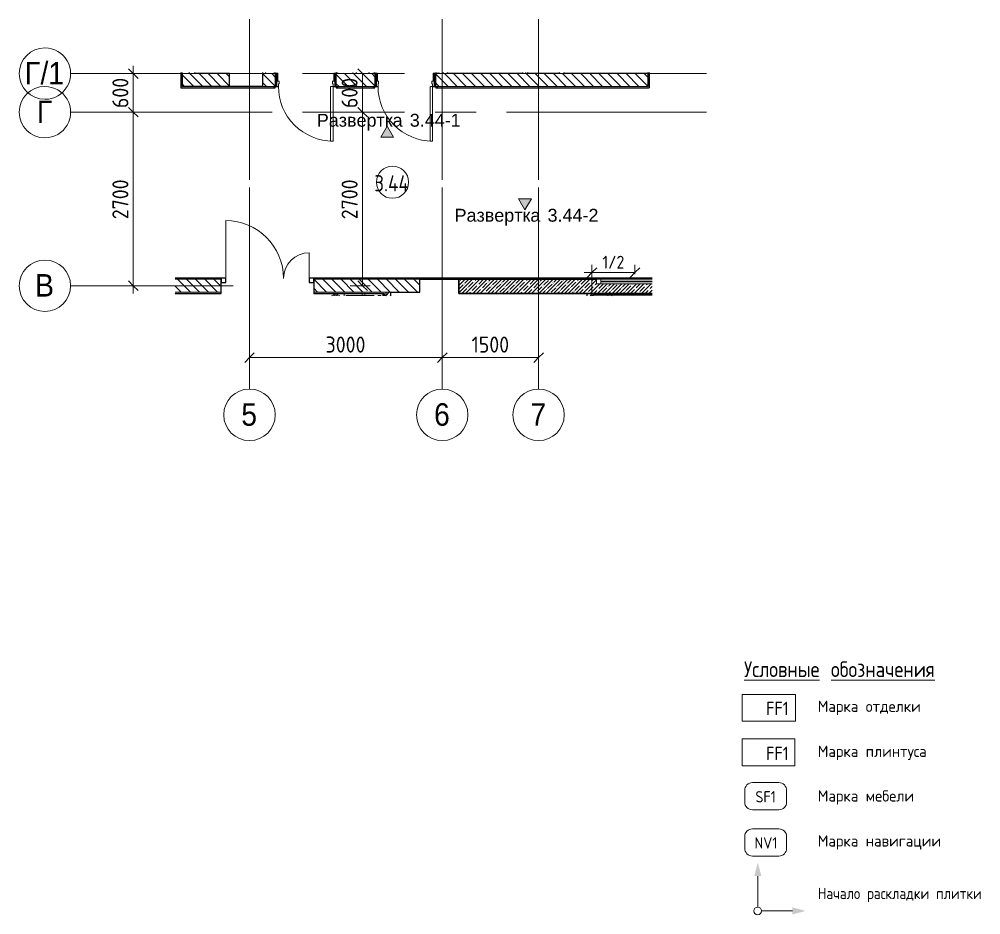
# Model space of a CAD drawing. Header units: millimetres. Extents: x 10426 to 43988, y -1987 to 12271.
# Drawn here: x 10426 to 25392, y -1987 to 11946 of the extents above; entities that cross this region are included whole.
import ezdxf

# ---------------------------------------------------------------- set-up
doc = ezdxf.new("R2010")
doc.units = ezdxf.units.MM
doc.linetypes.add('Осевая', pattern=[3175, 635, -476.25, 1587.5, -476.25])
for name, color, linetype, lineweight in [('A-ANNO-DIMS', 7, 'Continuous', 9), ('A-ANNO-DIMS-100', 7, 'Continuous', 9), ('A-AREA-IDEN', 7, 'Continuous', 9), ('A-DETL', 7, 'Continuous', 9), ('A-DOOR', 7, 'Continuous', 9), ('A-DOOR-1', 7, 'Continuous', 13), ('A-DOOR-FRAM', 7, 'Continuous', 13), ('A-DOOR-FRAM-1', 7, 'Continuous', 9), ('A-GLAZ', 7, 'Continuous', 9), ('A-GLAZ-1', 7, 'Continuous', 13), ('A-GLAZ-CWMG', 7, 'Continuous', 9), ('A-GLAZ-CWMG-1', 7, 'Continuous', 25), ('A-WALL-2', 7, 'Continuous', 9), ('G-ANNO-SYMB', 7, 'Continuous', 9), ('G-ANNO-TEXT', 7, 'Continuous', 9), ('I-WALL', 7, 'Continuous', 9), ('P-SANR-FIXT', 7, 'Continuous', 9), ('P-SANR-FIXT-1', 7, 'Continuous', 13), ('Оси', 7, 'Continuous', 9), ('Оси-1', 7, 'Continuous', 20), ('Оси-2', 7, 'Осевая', 9)]:
    doc.layers.add(name, color=color, linetype=linetype, lineweight=lineweight)
for name, color, linetype, lineweight, true_color in [('A-DETL-GENF-1', 1, 'Continuous', 9, 0xff0000), ('A-WALL-1', 7, 'Continuous', 25, 0x3c3c3c), ('A-WALL-3', 7, 'Continuous', 35, 0x3c3c3c), ('A-WALL-FNSH-1', 7, 'Continuous', 13, 0x3c3c3c), ('G-ANNO-TEXT-1', 7, 'Continuous', 9, 0x3c3c3c), ('G-ANNO-TEXT-2', 7, 'Continuous', 9, 0x008000), ('G-ANNO-TEXT-3', 1, 'Continuous', 9, 0xff0000), ('I-FURN-1', 7, 'Continuous', 9, 0xf0f0f0)]:
    doc.layers.add(name, color=color, linetype=linetype, lineweight=lineweight, true_color=true_color)
doc.styles.add('Arial', font='arial.ttf', dxfattribs={"width": 0.9, "height": 350})
doc.styles.add('Arial_1', font='arial.ttf', dxfattribs={"height": 200})
doc.styles.add('GOST Common', font='GOST_Common.ttf', dxfattribs={"width": 0.9, "height": 250})
doc.styles.add('GOST Common_1', font='GOST_Common.ttf', dxfattribs={"height": 175})
doc.styles.add('GOST Common_2', font='GOST_Common.ttf', dxfattribs={"width": 0.9, "height": 210})
doc.styles.add('GOST Common_3', font='GOST_Common.ttf', dxfattribs={"width": 0.9, "height": 245})
doc.styles.add('GOST Common_4', font='GOST_Common.ttf', dxfattribs={"width": 0.9, "height": 175})
doc.styles.add('ISOCPEUR', font='isocpeur.ttf', dxfattribs={"width": 0.9, "height": 250})
doc.styles.add('ISOCPEUR_1', font='isocpeur.ttf', dxfattribs={"width": 0.9, "height": 200})
doc.styles.add('ISOCPEUR_2', font='isocpeur.ttf', dxfattribs={"width": 0.9, "height": 175})
doc.dimstyles.new('ISO-2_0_0_9К_Средний_округл2', dxfattribs={"dimscale": 304.8, "dimtxt": 199.196235, "dimasz": 0.492126, "dimexe": 0.393701, "dimexo": 0, "dimgap": 0, "dimtad": 1, "dimdec": 0, "dimrnd": 10, "dimzin": 0, "dimdsep": 46, "dimtxsty": 'ISOCPEUR_1', "dimblk1": 'OBLIQUE', "dimblk2": 'OBLIQUE', "dimsah": 1, "dimcen": 0.09, "dimdle": 0.393701, "dimazin": 0, "dimtfac": 1, "dimtdec": 4, "dimtix": 1, "dimtmove": 0, "dimatfit": 3, "dimfxl": 1, "dimtvp": 1, "dimtolj": 1, "dimtzin": 0, "dimarcsym": 2})
doc.dimstyles.new('ISO-2_5_0_9К_БОЛЬШОЙ', dxfattribs={"dimscale": 304.8, "dimtxt": 248.995294, "dimasz": 0.492126, "dimexe": 0.393701, "dimexo": 0.984252, "dimgap": 0, "dimtad": 1, "dimdec": 0, "dimrnd": 10, "dimzin": 0, "dimdsep": 46, "dimtxsty": 'ISOCPEUR', "dimblk1": 'OBLIQUE', "dimblk2": 'OBLIQUE', "dimsah": 1, "dimcen": 0.09, "dimdle": 0.393701, "dimazin": 0, "dimtfac": 1, "dimtdec": 4, "dimtix": 1, "dimtmove": 0, "dimatfit": 3, "dimfxl": 1, "dimtvp": 1, "dimtolj": 1, "dimtzin": 0, "dimarcsym": 2})
pattern_1 = [(135, (0, 0), (-70.71068, -70.71068), [])]
pattern_2 = [(135, (1826.41, 164.685), (-14.14214, -14.14214), []), (225, (1826.41, 164.685), (14.14214, -14.14214), [])]
pattern_3 = [(45, (-296.384, 164.685), (-14.1421, 14.1421), []), (135, (-296.384, 164.685), (-14.1421, -14.1421), [])]
pattern_4 = [(45, (0, 0), (-35.35534, 35.35534), [])]
pattern_5 = [(135, (0, 0), (-75.43415, -75.43415), [106.68, -17.78, 3.556, -17.78]), (135, (0, 75.39), (-75.43415, -75.43415), []), (50, (0, 0), (127.5292, -11.1576), [13.335, -146.685]), (355, (0, 0), (-24.6697, 133.74), [10.668, -117.348]), (100.451, (10.63, -0.93), (102.8597, 122.5818), [11.333, -124.663]), (46.184, (0, 35.56), (189.7552, -29.4304), [20.002, -220.027]), (96.636, (15.81, 33.1), (166.1822, 173.1996), [17, -186.995]), (351.184, (0, 35.56), (166.184, 173.1976), [16.002, -176.022]), (21, (17.78, 26.67), (106.13027, -71.58603), [13.335, -146.685]), (326, (17.78, 26.67), (43.2619, 128.93175), [10.668, -117.348]), (71.451, (26.62, 20.7), (149.392, 57.34505), [11.333, -124.663]), (37.5, (0, 0), (2.16223, 59.18836), [3.353, -112.573, 3.353, -115.773, -117.792]), (37.5, (0, 0), (2.16223, 59.18836), [-235.052, 3.353, -114.44]), (7.5, (0, 0), (46.77386, 70.12615), [3.353, -64.567, 3.353, -109.906, -44.894]), (7.5, (0, 0), (46.77386, 70.12615), [-181.178, 3.353, -41.542]), (327.5, (-39.65, 0), (94.91367, -4.01009), [3.353, -41.097, 3.353, -135.331, -184.023]), (327.5, (-39.65, 0), (94.91367, -4.01009), [-183.134, 3.353, -180.67]), (317.5, (-57.43, 0), (103.69057, 17.79882), [3.353, -54.432, 3.353, -88.748, -130.683]), (317.5, (-57.43, 0), (103.69057, 17.79882), [-149.885, 3.353, -127.33])]
pattern_6 = [(0, (0, 0), (121.92, 30.48), [10.058, -81.382, 10.058, -81.382, -487.68]), (0, (0, 0), (121.92, 30.48), [-182.88, 10.058, -172.822, 10.058, -81.382, -213.36]), (0, (0, 0), (121.92, 30.48), [-457.2, 10.058, -50.902, 10.058, -142.342]), (120, (45.72, 15.24), (-87.356454, 90.345817), [10.058, -81.382, 10.058, -81.382, -487.68]), (120, (45.72, 15.24), (-87.356454, 90.345817), [-182.88, 10.058, -172.822, 10.058, -81.382, -213.36]), (120, (45.72, 15.24), (-87.356454, 90.345817), [-457.2, 10.058, -50.902, 10.058, -142.342]), (240, (60.96, 76.2), (-34.563546, -120.825817), [10.058, -81.382, 10.058, -81.382, -487.68]), (240, (60.96, 76.2), (-34.563546, -120.825817), [-182.88, 10.058, -172.822, 10.058, -81.382, -213.36]), (240, (60.96, 76.2), (-34.563546, -120.825817), [-457.2, 10.058, -50.902, 10.058, -142.342])]

# ---------------------------------------------------------------- blocks, each defined once
blk = doc.blocks.new('110_Дверь_СКБ_1Ст_Внутренняя1 - Д-7_п__950x2100h_Туалет EW30-32897972-План разверток пом_3_44_ Этаж 3')
at = {"layer": 'A-DOOR'}
h = blk.add_hatch(dxfattribs=at)
h.set_pattern_fill('FP_2', color=256, style=0, pattern_type=2)
h.set_pattern_definition(pattern_2)
h.paths.add_polyline_path([(487.5, 100), (462.5, 100), (462.5, -100), (487.5, -100)])
at = {"layer": 'A-DOOR-FRAM-1'}
h = blk.add_hatch(dxfattribs=at)
h.set_pattern_fill('FP_3', color=256, style=0, pattern_type=2)
h.set_pattern_definition(pattern_3)
h.paths.add_polyline_path([(-437.5, 100), (-462.5, 100), (-462.5, -100), (-437.5, -100)])
at = {"layer": 'A-DOOR'}
blk.add_arc((-412.5, 100), 850, 360, 90, dxfattribs=at)
at = {"layer": 'A-DOOR-1'}
for p, q in [((-412.5, 950), (-412.5, 100)), ((-372.5, 950), (-412.5, 950)), ((-372.5, 100), (-372.5, 950)), ((-412.5, 100), (-372.5, 100))]:
    blk.add_line(p, q, dxfattribs=at)
at = {"layer": 'A-DOOR-FRAM'}
for p, q in [((-422.5, 108), (-492.5, 108)), ((-492.5, 108), (-492.5, 100)), ((-492.5, 100), (-422.5, 100)), ((-437.5, 100), (-462.5, 100)), ((-462.5, 100), (-462.5, -100)), ((-412.5, 100), (-437.5, 100)), ((-437.5, 100), (-437.5, 20)), ((-437.5, -100), (-437.5, 100)), ((-422.5, 100), (-437.5, 100)), ((-437.5, 100), (-437.5, 99)), ((-437.5, 99), (-422.5, 99)), ((-437.5, 20), (-402.5, 20)), ((-422.5, 20), (-437.5, 20)), ((-437.5, 20), (-437.5, -100)), ((-422.5, 100), (-422.5, 108)), ((-422.5, 99), (-422.5, 100)), ((-422.5, -100), (-422.5, 20)), ((-412.5, 60), (-412.5, 100)), ((-402.5, 60), (-412.5, 60)), ((-402.5, 20), (-402.5, 60)), ((437.5, 60), (427.5, 60)), ((427.5, 60), (427.5, 20)), ((427.5, 20), (462.5, 20)), ((437.5, 100), (437.5, 60)), ((462.5, 100), (437.5, 100)), ((517.5, 108), (447.5, 108)), ((447.5, 108), (447.5, 100)), ((462.5, 100), (447.5, 100)), ((447.5, 100), (447.5, 99)), ((447.5, 100), (517.5, 100)), ((447.5, 99), (462.5, 99)), ((462.5, 20), (447.5, 20)), ((447.5, 20), (447.5, -100)), ((462.5, 20), (462.5, 100)), ((487.5, 100), (462.5, 100)), ((462.5, 100), (462.5, -100)), ((462.5, 99), (462.5, 100)), ((462.5, -100), (462.5, 20)), ((487.5, -100), (487.5, 100)), ((517.5, 100), (517.5, 108)), ((-422.5, -100), (-492.5, -100)), ((-492.5, -100), (-492.5, -108)), ((-492.5, -108), (-422.5, -108)), ((-462.5, -100), (-437.5, -100)), ((-437.5, -100), (-422.5, -100)), ((-422.5, -108), (-422.5, -100)), ((447.5, -100), (462.5, -100)), ((517.5, -100), (447.5, -100)), ((447.5, -100), (447.5, -108)), ((447.5, -108), (517.5, -108)), ((462.5, -100), (487.5, -100)), ((517.5, -108), (517.5, -100))]:
    blk.add_line(p, q, dxfattribs=at)
blk = doc.blocks.new('110_Дверь_СКБ_1Ст_Внутренняя1 - Д-7_п__950x2100h_Туалет-32491181-План разверток пом_3_44_ Этаж 3')
at = {"layer": 'A-DOOR'}
h = blk.add_hatch(dxfattribs=at)
h.set_pattern_fill('FP_2', color=256, style=0, pattern_type=2)
h.set_pattern_definition(pattern_2)
h.paths.add_polyline_path([(487.5, 100), (462.5, 100), (462.5, -100), (487.5, -100)])
at = {"layer": 'A-DOOR-FRAM-1'}
h = blk.add_hatch(dxfattribs=at)
h.set_pattern_fill('FP_3', color=256, style=0, pattern_type=2)
h.set_pattern_definition(pattern_3)
h.paths.add_polyline_path([(-437.5, 100), (-462.5, 100), (-462.5, -100), (-437.5, -100)])
at = {"layer": 'A-DOOR'}
blk.add_arc((-412.5, 100), 850, 360, 90, dxfattribs=at)
at = {"layer": 'A-DOOR-1'}
for p, q in [((-412.5, 950), (-412.5, 100)), ((-372.5, 950), (-412.5, 950)), ((-372.5, 100), (-372.5, 950)), ((-412.5, 100), (-372.5, 100))]:
    blk.add_line(p, q, dxfattribs=at)
at = {"layer": 'A-DOOR-FRAM'}
for p, q in [((-422.5, 108), (-492.5, 108)), ((-492.5, 108), (-492.5, 100)), ((-492.5, 100), (-422.5, 100)), ((-437.5, 100), (-462.5, 100)), ((-462.5, 100), (-462.5, -100)), ((-412.5, 100), (-437.5, 100)), ((-437.5, 100), (-437.5, 20)), ((-437.5, -100), (-437.5, 100)), ((-422.5, 100), (-437.5, 100)), ((-437.5, 100), (-437.5, 99)), ((-437.5, 99), (-422.5, 99)), ((-437.5, 20), (-402.5, 20)), ((-422.5, 20), (-437.5, 20)), ((-437.5, 20), (-437.5, -100)), ((-422.5, 100), (-422.5, 108)), ((-422.5, 99), (-422.5, 100)), ((-422.5, -100), (-422.5, 20)), ((-412.5, 60), (-412.5, 100)), ((-402.5, 60), (-412.5, 60)), ((-402.5, 20), (-402.5, 60)), ((437.5, 60), (427.5, 60)), ((427.5, 60), (427.5, 20)), ((427.5, 20), (462.5, 20)), ((437.5, 100), (437.5, 60)), ((462.5, 100), (437.5, 100)), ((517.5, 108), (447.5, 108)), ((447.5, 108), (447.5, 100)), ((462.5, 100), (447.5, 100)), ((447.5, 100), (447.5, 99)), ((447.5, 100), (517.5, 100)), ((447.5, 99), (462.5, 99)), ((462.5, 20), (447.5, 20)), ((447.5, 20), (447.5, -100)), ((462.5, 20), (462.5, 100)), ((487.5, 100), (462.5, 100)), ((462.5, 100), (462.5, -100)), ((462.5, 99), (462.5, 100)), ((462.5, -100), (462.5, 20)), ((487.5, -100), (487.5, 100)), ((517.5, 100), (517.5, 108)), ((-422.5, -100), (-492.5, -100)), ((-492.5, -100), (-492.5, -108)), ((-492.5, -108), (-422.5, -108)), ((-462.5, -100), (-437.5, -100)), ((-437.5, -100), (-422.5, -100)), ((-422.5, -108), (-422.5, -100)), ((447.5, -100), (462.5, -100)), ((517.5, -100), (447.5, -100)), ((447.5, -100), (447.5, -108)), ((447.5, -108), (517.5, -108)), ((462.5, -100), (487.5, -100)), ((517.5, -108), (517.5, -100))]:
    blk.add_line(p, q, dxfattribs=at)
blk = doc.blocks.new('120_Окно_СКБ_1Ст - 120_Окно_СКБ_1Ст 400х1200 EI30-24228621-План разверток пом_3_44_ Этаж 3')
at = {"layer": 'A-GLAZ'}
for p, q in [((267, 110), (-600, 110)), ((-600, 40), (267, 40)), ((267, 80), (-530, 80)), ((267, 70), (-530, 70))]:
    blk.add_line(p, q, dxfattribs=at)
at = {"layer": 'A-GLAZ-1'}
for p, q in [((-600, 40), (-600, 110)), ((-600, 110), (-530, 110)), ((-530, 40), (-600, 40)), ((-530, 110), (-530, 40))]:
    blk.add_line(p, q, dxfattribs=at)
blk = doc.blocks.new('Шкаф параметрический - 1_156-26173978-План разверток пом_3_44_ Этаж 3')
at = {"layer": 'I-FURN-1'}
for p, q in [((0, 691), (0, 0)), ((0, 0), (36, 72)), ((0, 0), (36, 0)), ((36, 0), (20, 0))]:
    blk.add_line(p, q, dxfattribs=at)
blk = doc.blocks.new('сифон - Для раковины-30615598-План разверток пом_3_44_ Этаж 3')
at = {"layer": 'P-SANR-FIXT'}
blk.add_line((191, -40), (191, 40), dxfattribs=at)
at = {"layer": 'P-SANR-FIXT-1'}
for p, q in [((191, 20), (168, 20)), ((168, -20), (191, -20))]:
    blk.add_line(p, q, dxfattribs=at)
blk = doc.blocks.new('мусорная корзина - Round_ Metal-30590745-План разверток пом_3_44_ Этаж 3')
at = {"layer": 'P-SANR-FIXT'}
for radius, start, end in [(105, 52.5531, 127.4469), (90, 69.6109, 110.3891)]:
    blk.add_arc((0, 0), radius, start, end, dxfattribs=at)
blk = doc.blocks.new('Мойка кухонная - Раковина Roca Victoria-N Unik 600х460 мм-30768662-План разверток пом_3_44_ Этаж 3')
at = {"layer": 'P-SANR-FIXT'}
for p, q in [((166, 0), (-270, 0)), ((-270, 0), (-270, -5)), ((270, 0), (221, 0)), ((270, -5), (270, 0))]:
    blk.add_line(p, q, dxfattribs=at)
blk = doc.blocks.new('Прямоугольный импост - 50 x 70 мм-31927764-План разверток пом_3_44_ Этаж 3')
at = {"layer": 'A-GLAZ-CWMG-1'}
for p, q in [((-70, 35), (0, 35)), ((-70, -35), (-70, 35)), ((0, 35), (0, -35)), ((0, -35), (-70, -35))]:
    blk.add_line(p, q, dxfattribs=at)
blk = doc.blocks.new('Дверь_Витражная_остекление_ - ДВН_ДАО_Главный вход_1200 в свету Д-22 _п_-31928779-План разверток пом_3_44_ Этаж 3')
at = {"layer": 'A-DOOR'}
for p, q in [((-650, 930), (-650, 35)), ((650, 430), (650, 35))]:
    blk.add_line(p, q, dxfattribs=at)
for centre, radius, start, end in [((-650, 30), 900, 360, 90), ((650, 30), 400, 90, 180)]:
    blk.add_arc(centre, radius, start, end, dxfattribs=at)
blk = doc.blocks.new('Прямоугольный импост - 50 x 70 мм-31701779-План разверток пом_3_44_ Этаж 3')
at = {"layer": 'A-GLAZ-CWMG-1'}
for p, q in [((0, 35), (-70, 35)), ((-70, 35), (-70, -35)), ((0, -35), (0, 35)), ((-70, -35), (0, -35))]:
    blk.add_line(p, q, dxfattribs=at)
blk = doc.blocks.new('Ось сетки - D8-29747960-План разверток пом_3_44_ Этаж 3')
at = {"layer": 'Оси-1'}
for start, end in [(360, 180), (180, 360)]:
    blk.add_arc((0, 0), 4, start, end, dxfattribs=at)
blk = doc.blocks.new('DIMBLOCK1-План разверток пом_3_44_ Этаж 3')
at = {"layer": 'A-ANNO-DIMS-100'}
for p, q in [((14010, 6488), (14010, 6802)), ((17010, 6488), (17010, 6802)), ((14010, 6682), (17010, 6682)), ((14010, 6682), (14010, 6488)), ((17010, 6682), (17010, 6488))]:
    blk.add_line(p, q, dxfattribs=at)
at = {"layer": 'A-ANNO-DIMS-100', "lineweight": 20}
for p, q in [((14010, 6682), (14085, 6757)), ((17010, 6682), (17085, 6757)), ((14010, 6682), (13935, 6607)), ((17010, 6682), (16935, 6607))]:
    blk.add_line(p, q, dxfattribs=at)
at = {"layer": 'A-ANNO-DIMS-100', "color": 0, "insert": (15194, 7009), "char_height": 250, "width": 758.48, "attachment_point": 1, "line_spacing_factor": 1.149209, "style": 'ISOCPEUR'}
blk.add_mtext('3000', dxfattribs=at)
blk = doc.blocks.new('_Oblique')
at = {"color": 0, "linetype": 'ByBlock', "lineweight": -2}
blk.add_line((-0.5, -0.5), (0.5, 0.5), dxfattribs=at)
blk = doc.blocks.new('DIMBLOCK2-План разверток пом_3_44_ Этаж 3')
at = {"layer": 'A-ANNO-DIMS-100'}
for p, q in [((17010, 6488), (17010, 6802)), ((18510, 6488), (18510, 6802)), ((17010, 6682), (18510, 6682)), ((17010, 6682), (17010, 6488)), ((18510, 6682), (18510, 6488))]:
    blk.add_line(p, q, dxfattribs=at)
at = {"layer": 'A-ANNO-DIMS-100', "lineweight": 20}
for p, q in [((17010, 6682), (17085, 6757)), ((18510, 6682), (18585, 6757)), ((17010, 6682), (16935, 6607)), ((18510, 6682), (18435, 6607))]:
    blk.add_line(p, q, dxfattribs=at)
at = {"layer": 'A-ANNO-DIMS-100', "color": 0, "insert": (17466, 7009), "char_height": 250, "width": 706.76, "attachment_point": 1, "line_spacing_factor": 1.149209, "style": 'ISOCPEUR'}
blk.add_mtext('1500', dxfattribs=at)
blk = doc.blocks.new('DIMBLOCK3-План разверток пом_3_44_ Этаж 3')
at = {"layer": 'A-ANNO-DIMS-100'}
for p, q in [((15576, 11100), (15890, 11100)), ((15770, 11100), (15576, 11100)), ((15770, 11100), (15770, 10500)), ((15576, 10500), (15890, 10500)), ((15770, 10500), (15576, 10500))]:
    blk.add_line(p, q, dxfattribs=at)
at = {"layer": 'A-ANNO-DIMS-100', "lineweight": 20}
for p, q in [((15770, 11100), (15695, 11175)), ((15770, 11100), (15845, 11025)), ((15770, 10500), (15695, 10575)), ((15770, 10500), (15845, 10425))]:
    blk.add_line(p, q, dxfattribs=at)
at = {"layer": 'A-ANNO-DIMS-100', "color": 0, "insert": (15443, 10563), "char_height": 250, "width": 568.86, "attachment_point": 1, "rotation": 90, "line_spacing_factor": 1.149209, "style": 'ISOCPEUR'}
blk.add_mtext('600', dxfattribs=at)
blk = doc.blocks.new('DIMBLOCK4-План разверток пом_3_44_ Этаж 3')
at = {"layer": 'A-ANNO-DIMS-100'}
for p, q in [((15576, 10500), (15890, 10500)), ((15770, 10500), (15576, 10500)), ((15770, 10500), (15770, 7800)), ((15576, 7800), (15890, 7800)), ((15770, 7800), (15576, 7800))]:
    blk.add_line(p, q, dxfattribs=at)
at = {"layer": 'A-ANNO-DIMS-100', "lineweight": 20}
for p, q in [((15770, 10500), (15695, 10575)), ((15770, 10500), (15845, 10425)), ((15770, 7800), (15695, 7875)), ((15770, 7800), (15845, 7725))]:
    blk.add_line(p, q, dxfattribs=at)
at = {"layer": 'A-ANNO-DIMS-100', "color": 0, "insert": (15443, 8834), "char_height": 250, "width": 758.48, "attachment_point": 1, "rotation": 90, "line_spacing_factor": 1.149209, "style": 'ISOCPEUR'}
blk.add_mtext('2700', dxfattribs=at)
blk = doc.blocks.new('DIMBLOCK5-План разверток пом_3_44_ Этаж 3')
at = {"layer": 'A-ANNO-DIMS-100'}
for p, q in [((19340, 7680), (19340, 8124)), ((20009, 7982), (20009, 8124)), ((19220, 8004), (20009, 8004)), ((19340, 8004), (19340, 7680)), ((20009, 8004), (20009, 7982))]:
    blk.add_line(p, q, dxfattribs=at)
at = {"layer": 'A-ANNO-DIMS-100', "lineweight": 20}
for p, q in [((19340, 8004), (19265, 7929)), ((19340, 8004), (19415, 8079)), ((20009, 8004), (19934, 7929)), ((20009, 8004), (20084, 8079))]:
    blk.add_line(p, q, dxfattribs=at)
at = {"layer": 'A-ANNO-DIMS-100', "color": 0, "insert": (19502, 8266), "char_height": 200, "width": 413.72, "attachment_point": 1, "line_spacing_factor": 1.149209, "style": 'ISOCPEUR_1'}
blk.add_mtext('1/2', dxfattribs=at)
blk = doc.blocks.new('Фасад - Марка фасада_Указатель-25386507-План разверток пом_3_44_ Этаж 3')
at = {"layer": 'G-ANNO-SYMB'}
blk.add_hatch(color=256, dxfattribs=at).paths.add_polyline_path([(-1, 0), (0, 1.73), (1, 0), (0, 0)])
for p, q in [((0, 1.73), (-1, 0)), ((1, 0), (0, 1.73)), ((-1, 0), (0, 0)), ((0, 0), (1, 0))]:
    blk.add_line(p, q, dxfattribs=at)
blk = doc.blocks.new('Марка_Помещения - Номер-25198446-План разверток пом_3_44_ Этаж 3')
at = {"layer": 'A-AREA-IDEN'}
for start, end in [(360, 180), (180, 360)]:
    blk.add_arc((0, 0), 2.5, start, end, dxfattribs=at)
blk = doc.blocks.new('DIMBLOCK6-План разверток пом_3_44_ Этаж 3')
at = {"layer": 'A-ANNO-DIMS-100'}
for p, q in [((12007, 11100), (12321, 11100)), ((12201, 11100), (12007, 11100)), ((12201, 11220), (12201, 10500)), ((12007, 10500), (12321, 10500)), ((12201, 10500), (12007, 10500))]:
    blk.add_line(p, q, dxfattribs=at)
at = {"layer": 'A-ANNO-DIMS-100', "lineweight": 20}
for p, q in [((12201, 11100), (12126, 11175)), ((12201, 11100), (12276, 11025)), ((12201, 10500), (12126, 10575)), ((12201, 10500), (12276, 10425))]:
    blk.add_line(p, q, dxfattribs=at)
at = {"layer": 'A-ANNO-DIMS-100', "color": 0, "insert": (11875, 10563), "char_height": 250, "width": 568.86, "attachment_point": 1, "rotation": 90, "line_spacing_factor": 1.149209, "style": 'ISOCPEUR'}
blk.add_mtext('600', dxfattribs=at)
blk = doc.blocks.new('DIMBLOCK7-План разверток пом_3_44_ Этаж 3')
at = {"layer": 'A-ANNO-DIMS-100'}
for p, q in [((12007, 10500), (12321, 10500)), ((12201, 10500), (12007, 10500)), ((12201, 10500), (12201, 7680)), ((12007, 7800), (12321, 7800)), ((12201, 7800), (12007, 7800))]:
    blk.add_line(p, q, dxfattribs=at)
at = {"layer": 'A-ANNO-DIMS-100', "lineweight": 20}
for p, q in [((12201, 10500), (12126, 10575)), ((12201, 10500), (12276, 10425)), ((12201, 7800), (12126, 7875)), ((12201, 7800), (12276, 7725))]:
    blk.add_line(p, q, dxfattribs=at)
at = {"layer": 'A-ANNO-DIMS-100', "color": 0, "insert": (11875, 8834), "char_height": 250, "width": 758.48, "attachment_point": 1, "rotation": 90, "line_spacing_factor": 1.149209, "style": 'ISOCPEUR'}
blk.add_mtext('2700', dxfattribs=at)

msp = doc.modelspace()

# ---------------------------------------------------------------- hatches: boundary and pattern name
at = {"layer": 'A-DETL-GENF-1'}
for points in [[(21866, -1383.9), (21976.6, -1383.9), (21921.3, -1177.4)], [(22459.6, -1982.5), (22666, -1927.2), (22459.6, -1871.9)]]:
    msp.add_hatch(color=256, dxfattribs=at).paths.add_polyline_path(points)
at = {"layer": 'I-WALL'}
h = msp.add_hatch(dxfattribs=at)
h.set_pattern_fill('FP_7', color=256, style=0, pattern_type=2)
h.set_pattern_definition(pattern_6)
h.paths.add_polyline_path([(12961.3, 10880), (12961.3, 11115.7), (12941.3, 11115.7), (12941.3, 10880)])
h = msp.add_hatch(dxfattribs=at)
h.set_pattern_fill('FP_1', color=256, style=0, pattern_type=2)
h.set_pattern_definition(pattern_1)
h.paths.add_polyline_path([(13161.3, 11100), (13161.3, 11115.7), (12961.3, 11115.7), (12961.3, 11100)])
h = msp.add_hatch(dxfattribs=at)
h.set_pattern_fill('FP_1', color=256, style=0, pattern_type=2)
h.set_pattern_definition(pattern_1)
h.paths.add_polyline_path([(13701, 10900), (13701, 11100), (12961.3, 11100), (12961.3, 10900)])
h = msp.add_hatch(dxfattribs=at)
h.set_pattern_fill('FP_7', color=256, style=0, pattern_type=2)
h.set_pattern_definition(pattern_6)
h.paths.add_polyline_path([(14230, 11100), (14230, 11115.7), (14210, 11115.7), (14210, 11100)])
h = msp.add_hatch(dxfattribs=at)
h.set_pattern_fill('FP_1', color=256, style=0, pattern_type=2)
h.set_pattern_definition(pattern_1)
h.paths.add_polyline_path([(20210, 10900), (20210, 11100), (16910, 11100), (16910, 10900), (18420.4, 10900)])
h.paths.add_polyline_path([(14411, 10900), (14411, 11100), (14210, 11100), (14210, 10900), (14381, 10900)])
h.paths.add_polyline_path([(15361, 10900), (15960, 10900), (15960, 11100), (15361, 11100)])
h = msp.add_hatch(dxfattribs=at)
h.set_pattern_fill('FP_7', color=256, style=0, pattern_type=2)
h.set_pattern_definition(pattern_6)
h.paths.add_polyline_path([(15391, 11100), (15650, 11100), (15650, 11115.7), (15361, 11115.7), (15361, 11108), (15391, 11108), (15391, 11102.1)])
h.paths.add_polyline_path([(14381, 11100), (14381, 11108), (14411, 11108), (14411, 11115.7), (14230, 11115.7), (14230, 11100)])
h = msp.add_hatch(dxfattribs=at)
h.set_pattern_fill('FP_7', color=256, style=0, pattern_type=2)
h.set_pattern_definition(pattern_6)
h.paths.add_polyline_path([(15670, 11100), (15670, 11115.7), (15650, 11115.7), (15650, 11100)])
h = msp.add_hatch(dxfattribs=at)
h.set_pattern_fill('FP_1', color=256, style=0, pattern_type=2)
h.set_pattern_definition(pattern_1)
h.paths.add_polyline_path([(15870, 11100), (15870, 11115.7), (15670, 11115.7), (15670, 11100)])
h = msp.add_hatch(dxfattribs=at)
h.set_pattern_fill('FP_7', color=256, style=0, pattern_type=2)
h.set_pattern_definition(pattern_6)
h.paths.add_polyline_path([(15870, 11100), (15890, 11100), (15890, 11115.7), (15870, 11115.7)])
h = msp.add_hatch(dxfattribs=at)
h.set_pattern_fill('FP_7', color=256, style=0, pattern_type=2)
h.set_pattern_definition(pattern_6)
h.paths.add_polyline_path([(16940, 11100), (17010, 11100), (17010, 11115.7), (16910, 11115.7), (16910, 11108), (16940, 11107.5)])
h.paths.add_polyline_path([(15890, 11100), (15930, 11100), (15930, 11108), (15960, 11108), (15960, 11115.7), (15890, 11115.7)])
h = msp.add_hatch(dxfattribs=at)
h.set_pattern_fill('FP_5', color=256, style=0, pattern_type=2)
h.set_pattern_definition(pattern_5)
h.paths.add_polyline_path([(17090, 11100), (17090, 11115.7), (17010, 11115.7), (17010, 11100)])
h = msp.add_hatch(dxfattribs=at)
h.set_pattern_fill('FP_5', color=256, style=0, pattern_type=2)
h.set_pattern_definition(pattern_5)
h.paths.add_polyline_path([(18340, 11100), (18340, 11115.7), (18260, 11115.7), (18260, 11100)])
h = msp.add_hatch(dxfattribs=at)
h.set_pattern_fill('FP_5', color=256, style=0, pattern_type=2)
h.set_pattern_definition(pattern_5)
h.paths.add_polyline_path([(18910, 11100), (18910, 11115.7), (18830, 11115.7), (18830, 11100)])
h = msp.add_hatch(dxfattribs=at)
h.set_pattern_fill('FP_7', color=256, style=0, pattern_type=2)
h.set_pattern_definition(pattern_6)
h.paths.add_polyline_path([(20230, 10900), (20230, 11115.7), (20210, 11115.7), (20210, 10900)])
h = msp.add_hatch(dxfattribs=at)
h.set_pattern_fill('FP_7', color=256, style=0, pattern_type=2)
h.set_pattern_definition(pattern_6)
h.paths.add_polyline_path([(20230, 10880), (20230, 10900), (16940, 10900), (16940, 10892), (16910, 10892), (16910, 10880), (18420.4, 10880)])
h.paths.add_polyline_path([(15960, 10880), (15960, 10892), (15930, 10892), (15930, 10900), (15391, 10900), (15391, 10892), (15361, 10892), (15361, 10880), (15930, 10880)])
h.paths.add_polyline_path([(14381, 10880), (14411, 10880), (14411, 10892), (14381, 10892), (14381, 10900), (12961.3, 10900), (12961.3, 10880)])
h = msp.add_hatch(dxfattribs=at)
h.set_pattern_fill('FP_7', color=256, style=0, pattern_type=2)
h.set_pattern_definition(pattern_6)
h.paths.add_polyline_path([(20276.2, 7900), (20276.2, 7920), (15009.3, 7920), (15009.3, 7900), (19409.5, 7900)])
h.paths.add_polyline_path([(13569.3, 7900), (13569.3, 7920), (12853.2, 7920), (12853.2, 7900)])
h = msp.add_hatch(dxfattribs=at)
h.set_pattern_fill('FP_1', color=256, style=0, pattern_type=2)
h.set_pattern_definition(pattern_1)
h.paths.add_polyline_path([(16660, 7700), (16660, 7900), (15009.3, 7900), (15009.3, 7700), (16564.7, 7700)])
h.paths.add_polyline_path([(13569.3, 7700), (13569.3, 7900), (12853.2, 7900), (12853.2, 7700)])
h = msp.add_hatch(dxfattribs=at)
h.set_pattern_fill('FP_6', color=256, style=0, pattern_type=2)
h.set_pattern_definition([(45, (0, 0), (-57.02463, 57.02463), []), (45, (57.025, 0), (-57.02463, 57.02463), [100.806, -20.161, 3.353, -16.808])])
h.paths.add_polyline_path([(20276.2, 7680), (20276.2, 7830), (19409.5, 7830), (19409.5, 7900), (17270, 7900), (17270, 7680), (19585, 7680)])
h = msp.add_hatch(dxfattribs=at)
h.set_pattern_fill('FP_7', color=256, style=0, pattern_type=2)
h.set_pattern_definition(pattern_6)
h.paths.add_polyline_path([(16109, 7680), (16110, 7680.1), (16109, 7700), (15009.3, 7700), (15009.3, 7680), (16102, 7680)])
h.paths.add_polyline_path([(13569.3, 7680), (13569.3, 7700), (12853.2, 7700), (12853.2, 7680)])
h = msp.add_hatch(dxfattribs=at)
h.set_pattern_fill('FP_7', color=256, style=0, pattern_type=2)
h.set_pattern_definition(pattern_6)
h.paths.add_polyline_path([(16110, 7644.1), (16130, 7644.1), (16130, 7700), (16110, 7700), (16110, 7672)])
h = msp.add_hatch(dxfattribs=at)
h.set_pattern_fill('FP_4', color=256, style=0, pattern_type=2)
h.set_pattern_definition(pattern_4)
h.paths.add_polyline_path([(16210, 7644.1), (16210, 7700), (16130, 7700), (16130, 7644.1)])
h = msp.add_hatch(dxfattribs=at)
h.set_pattern_fill('FP_4', color=256, style=0, pattern_type=2)
h.set_pattern_definition(pattern_4)
h.paths.add_polyline_path([(19337.8, 7644.1), (19340, 7644.1), (19340, 7680), (19260, 7680), (19260, 7644.1)])
h = msp.add_hatch(dxfattribs=at)
h.set_pattern_fill('FP_7', color=256, style=0, pattern_type=2)
h.set_pattern_definition(pattern_6)
h.paths.add_polyline_path([(20276.2, 7660), (20276.2, 7680), (19340, 7680), (19340, 7660), (19585, 7660)])
h = msp.add_hatch(dxfattribs=at)
h.set_pattern_fill('FP_7', color=256, style=0, pattern_type=2)
h.set_pattern_definition(pattern_6)
h.paths.add_polyline_path([(19359.5, 7644.1), (19360, 7644.1), (19360, 7660), (19340, 7660), (19340, 7644.1)])

# ---------------------------------------------------------------- linework, layer by layer
at = {"layer": 'A-DETL'}
for p, q in [((21677.2, 750.1), (22497.2, 750.1)), ((21677.2, 330.1), (21677.2, 750.1)), ((22497.2, 750.1), (22497.2, 330.1)), ((22497.2, 330.1), (21677.2, 330.1)), ((21837.2, 68.3), (22249.7, 68.3)), ((21717.2, -233.3), (21717.2, -51.7)), ((22369.7, -51.7), (22369.7, -233.3)), ((22249.7, -353.3), (21837.2, -353.3)), ((21837.2, -651.3), (22249.7, -651.3)), ((21717.2, -953), (21717.2, -771.3)), ((22369.7, -771.3), (22369.7, -953)), ((22249.7, -1073), (21837.2, -1073)), ((21919.6, -1387.2), (21919.6, -1867.2)), ((22459.6, -1927.2), (21979.6, -1927.2))]:
    msp.add_line(p, q, dxfattribs=at)
msp.add_circle((21919.6, -1927.2), 60, dxfattribs=at)
for centre, start, end in [((21837.2, -51.7), 90, 180), ((22249.7, -51.7), 0, 90), ((21837.2, -233.3), 180, 270), ((22249.7, -233.3), 270, 0), ((21837.2, -771.3), 90, 180), ((22249.7, -771.3), 0, 90), ((21837.2, -953), 180, 270), ((22249.7, -953), 270, 0)]:
    msp.add_arc(centre, 120, start, end, dxfattribs=at)
at = {"layer": 'A-WALL-1'}
for p, q in [((12941.3, 11115.7), (12941.3, 10880)), ((12961.3, 11100), (12961.3, 10900)), ((13161.3, 11100), (13161.3, 11115.7)), ((13701, 11100), (13161.3, 11100)), ((13701, 10900), (13701, 11100)), ((14210, 11115.7), (14210, 10900)), ((14411, 11108), (14411, 11115.7)), ((15361, 11115.7), (15361, 11108)), ((15670, 11115.7), (15670, 11100)), ((15870, 11100), (15870, 11115.7)), ((15960, 11108), (15960, 11115.7)), ((16910, 11115.7), (16910, 11108)), ((17090, 11100), (17090, 11115.7)), ((18260, 11100), (17090, 11100)), ((18260, 11115.7), (18260, 11100)), ((18340, 11100), (18340, 11115.7)), ((18830, 11100), (18340, 11100)), ((18830, 11115.7), (18830, 11100)), ((18910, 11100), (18910, 11115.7)), ((20210, 11100), (18910, 11100)), ((20210, 11115.7), (20210, 10900)), ((20230, 11115.7), (20230, 10880)), ((12941.3, 10880), (14411, 10880)), ((14210, 10900), (12961.3, 10900)), ((14411, 10880), (14411, 10892)), ((15361, 10892), (15361, 10880)), ((15361, 10880), (15960, 10880)), ((15960, 10880), (15960, 10892)), ((16910, 10892), (16910, 10880)), ((16910, 10880), (20230, 10880)), ((13569.3, 7920), (12853.2, 7920)), ((13569.3, 7680), (13569.3, 7920)), ((15009.3, 7920), (15009.3, 7680)), ((20276.2, 7920), (15009.3, 7920)), ((16660, 7700), (16660, 7900)), ((16660, 7900), (17270, 7900)), ((12853.2, 7680), (13569.3, 7680)), ((16130, 7700), (16130, 7644.1)), ((16210, 7700), (16660, 7700)), ((16210, 7644.1), (16210, 7700)), ((19260, 7680), (19260, 7644.1)), ((19360, 7660), (20276.2, 7660)), ((19360, 7644.1), (19360, 7660))]:
    msp.add_line(p, q, dxfattribs=at)
at = {"layer": 'A-WALL-2'}
for p, q in [((12961.3, 11115.7), (12961.3, 11100)), ((14210, 11100), (14381, 11100)), ((15391, 11100), (15670, 11100)), ((15870, 11100), (15930, 11100)), ((16940, 11100), (17090, 11100)), ((17010, 11100), (17010, 11115.7)), ((18260, 11100), (18340, 11100)), ((18830, 11100), (18910, 11100)), ((12940.3, 10880), (12940.3, 10879)), ((14210, 10900), (14381, 10900)), ((15391, 10900), (15930, 10900)), ((16940, 10900), (20210, 10900)), ((13569.3, 7900), (12853.2, 7900)), ((16660, 7900), (15009.3, 7900)), ((12853.2, 7700), (13569.3, 7700)), ((16210, 7700), (15009.3, 7700)), ((19340, 7680), (19340, 7644.1))]:
    msp.add_line(p, q, dxfattribs=at)
at = {"layer": 'A-WALL-3'}
for p, q in [((17270, 7900), (17270, 7680)), ((19409.5, 7900), (17270, 7900)), ((20276.2, 7680), (17270, 7680))]:
    msp.add_line(p, q, dxfattribs=at)
at = {"layer": 'A-WALL-FNSH-1'}
for p, q in [((12939.3, 11115.7), (12939.3, 10879)), ((12940.3, 10880), (12940.3, 11115.7)), ((20231, 10879), (20231, 11115.7)), ((12939.3, 10879), (14411, 10879)), ((12941.3, 10880), (12940.3, 10880)), ((14411, 10879), (14411, 10880)), ((15361, 10880), (15361, 10879)), ((15361, 10879), (15960, 10879)), ((15960, 10879), (15960, 10880)), ((16910, 10880), (16910, 10879)), ((16910, 10879), (20231, 10879)), ((13569.3, 7921), (12853.2, 7921)), ((13569.3, 7920), (13569.3, 7921)), ((20276.2, 7921), (15009.3, 7921)), ((15009.3, 7921), (15009.3, 7920)), ((12853.2, 7679), (13569.3, 7679)), ((13569.3, 7679), (13569.3, 7680)), ((19361, 7659), (20276.2, 7659)), ((19361, 7644.1), (19361, 7659))]:
    msp.add_line(p, q, dxfattribs=at)
at = {"layer": 'G-ANNO-TEXT-1', "flags": 128}
msp.add_lwpolyline([(21678.7, 1441.6), (22505.8, 1441.6), (22505.8, 1024.4), (21678.7, 1024.4)], close=True, dxfattribs=at)
at = {"layer": 'I-FURN-1'}
for p, q in [((15485.1, 7672), (15485.1, 7644.1)), ((15485.1, 7644.1), (15485.1, 7672)), ((16085.1, 7644.1), (16085.1, 7672)), ((16085.1, 7672), (16085.1, 7644.1))]:
    msp.add_line(p, q, dxfattribs=at)
at = {"layer": 'I-WALL'}
for p, q in [((15009.3, 7680), (16102, 7680)), ((15009.3, 7672), (15009.3, 7680)), ((16102, 7672), (15009.3, 7672)), ((16102, 7644.1), (16102, 7672)), ((16110, 7680), (16109, 7680)), ((16110, 7680), (16110, 7644.1))]:
    msp.add_line(p, q, dxfattribs=at)
at = {"layer": 'Оси'}
for p, q in [((14010, 9446), (14010, 11946)), ((17010, 9446), (17010, 11946)), ((18510, 9446), (18510, 11946)), ((11226, 11100), (13726, 11100)), ((18622.8, 11100), (21122.8, 11100)), ((11226, 10500), (13726, 10500)), ((18622.8, 10500), (21122.8, 10500)), ((14010, 6190.9), (14010, 8690.9)), ((17010, 6190.9), (17010, 8690.9)), ((18510, 6190.9), (18510, 8690.9)), ((11226, 7800), (12465.9, 7800)), ((12516.7, 7800), (13756.7, 7800))]:
    msp.add_line(p, q, dxfattribs=at)
at = {"layer": 'Оси-2'}
for p, q in [((13726, 11100), (18622.8, 11100)), ((13726, 10500), (18622.8, 10500)), ((14010, 8690.9), (14010, 9446)), ((17010, 8690.9), (17010, 9446)), ((18510, 8690.9), (18510, 9446)), ((12465.9, 7800), (12516.7, 7800))]:
    msp.add_line(p, q, dxfattribs=at)

# ---------------------------------------------------------------- block references
at = {"layer": 'A-AREA-IDEN', "xscale": 99.99999999999993, "yscale": 99.99999999999993, "zscale": 99.99999999999993}
msp.add_blockref('Марка_Помещения - Номер-25198446-План разверток пом_3_44_ Этаж 3', (16236.3, 9410.6), dxfattribs=at)
at = {"layer": 'A-DOOR', "rotation": 180}
for name, p in [('110_Дверь_СКБ_1Ст_Внутренняя1 - Д-7_п__950x2100h_Туалет-32491181-План разверток пом_3_44_ Этаж 3', (14898.5, 11000)), ('110_Дверь_СКБ_1Ст_Внутренняя1 - Д-7_п__950x2100h_Туалет EW30-32897972-План разверток пом_3_44_ Этаж 3', (16447.5, 11000))]:
    msp.add_blockref(name, p, dxfattribs=at)
at = {"layer": 'A-DOOR'}
msp.add_blockref('Дверь_Витражная_остекление_ - ДВН_ДАО_Главный вход_1200 в свету Д-22 _п_-31928779-План разверток пом_3_44_ Этаж 3', (14289.3, 7884), dxfattribs=at)
at = {"layer": 'A-GLAZ'}
msp.add_blockref('120_Окно_СКБ_1Ст - 120_Окно_СКБ_1Ст 400х1200 EI30-24228621-План разверток пом_3_44_ Этаж 3', (20009.5, 7790), dxfattribs=at)
at = {"layer": 'A-GLAZ-CWMG', "rotation": 180}
msp.add_blockref('Прямоугольный импост - 50 x 70 мм-31701779-План разверток пом_3_44_ Этаж 3', (13569.3, 7884), dxfattribs=at)
at = {"layer": 'A-GLAZ-CWMG', "extrusion": (0, 0, -1), "rotation": 180}
msp.add_blockref('Прямоугольный импост - 50 x 70 мм-31927764-План разверток пом_3_44_ Этаж 3', (-15009.3, 7884), dxfattribs=at)
at = {"layer": 'G-ANNO-SYMB', "xscale": 99.99999999999993, "yscale": 99.99999999999993, "zscale": 99.99999999999993}
msp.add_blockref('Фасад - Марка фасада_Указатель-25386507-План разверток пом_3_44_ Этаж 3', (16152.8, 10110.4), dxfattribs=at)
at = {"layer": 'G-ANNO-SYMB', "extrusion": (0, 0, -1), "xscale": 99.99999999999993, "yscale": 99.99999999999993, "zscale": 99.99999999999993, "rotation": 180}
msp.add_blockref('Фасад - Марка фасада_Указатель-25386507-План разверток пом_3_44_ Этаж 3', (-18296.5, 9151.9), dxfattribs=at)
at = {"layer": 'I-FURN-1', "rotation": 269.9422345647971}
msp.add_blockref('Шкаф параметрический - 1_156-26173978-План разверток пом_3_44_ Этаж 3', (19585, 7680), dxfattribs=at)
at = {"layer": 'P-SANR-FIXT'}
for name, p in [('мусорная корзина - Round_ Metal-30590745-План разверток пом_3_44_ Этаж 3', (15350, 7561)), ('Мойка кухонная - Раковина Roca Victoria-N Unik 600х460 мм-30768662-План разверток пом_3_44_ Этаж 3', (15785.1, 7649))]:
    msp.add_blockref(name, p, dxfattribs=at)
at = {"layer": 'P-SANR-FIXT', "rotation": 89.99999999999964}
msp.add_blockref('сифон - Для раковины-30615598-План разверток пом_3_44_ Этаж 3', (15785.1, 7480.5), dxfattribs=at)
at = {"layer": 'Оси-1', "xscale": 99.99999999999993, "yscale": 99.99999999999993, "zscale": 99.99999999999993}
for p, rotation in [((10826, 11100), 269.9999999999995), ((10826, 10500), 269.9999999999995), ((10826, 7800), 269.9999999999994)]:
    msp.add_blockref('Ось сетки - D8-29747960-План разверток пом_3_44_ Этаж 3', p, dxfattribs=dict(at, rotation=rotation))
for p in [(14010, 5790.9), (17010, 5790.9), (18510, 5790.9)]:
    msp.add_blockref('Ось сетки - D8-29747960-План разверток пом_3_44_ Этаж 3', p, dxfattribs=at)

# ---------------------------------------------------------------- texts
at = {"layer": 'A-AREA-IDEN', "insert": (15952.6, 9519.2), "char_height": 250, "width": 707.088, "attachment_point": 1, "style": 'GOST Common'}
msp.add_mtext('3.44', dxfattribs=at)
at = {"layer": 'G-ANNO-SYMB', "char_height": 200, "attachment_point": 1, "style": 'Arial_1'}
for s, insert, width in [(' 3.44-1', (16427.2, 10474.2), 1074.261), ('Развертка', (15058, 10474.2), 1659.493), ('Развертка', (17201.7, 8996.2), 1659.493), (' 3.44-2', (18571, 8996.2), 1074.261)]:
    msp.add_mtext(s, dxfattribs=dict(at, insert=insert, width=width))
at = {"layer": 'G-ANNO-TEXT', "attachment_point": 1}
for s, insert, char_height, width, style in [('\\LУсловные', (21706.7, 1955.6), 245, 1550.544, 'GOST Common_3'), ('\\L\\fGOST Common|b0|i0|c204|p34|;\\W.9;\\L ', (22986, 1955.6), 245, 90.911, 'GOST Common_3'), ('\\Lобозначения', (23061, 1955.6), 245, 2111.164, 'GOST Common_3'), ('Начало', (22855.4, -1567.6), 175, 863.658, 'GOST Common_4'), ('\\fGOST Common|b0|i0|c204|p34|;\\W.9; ', (23568, -1567.6), 175, 65.658, 'GOST Common_4'), ('раскладки', (23622.2, -1567.6), 175, 1237.405, 'GOST Common_4'), ('\\fGOST Common|b0|i0|c204|p34|;\\W.9; ', (24643.1, -1567.6), 175, 65.658, 'GOST Common_4'), ('плитки', (24697.3, -1567.6), 175, 853.557, 'GOST Common_4')]:
    msp.add_mtext(s, dxfattribs=dict(at, insert=insert, char_height=char_height, width=width, style=style))
at = {"layer": 'G-ANNO-TEXT-1', "attachment_point": 1}
for s, insert, char_height, width, style in [('   FF1   ', (21706.7, 1327.3), 210, 929.316, 'GOST Common_2'), ('Марка', (22855.4, 1343.2), 175, 830.548, 'GOST Common_1'), ('\\fGOST Common|b0|i0|c204|p34|; ', (23540.7, 1343.2), 175, 72.954, 'GOST Common_1'), ('отделки', (23600.9, 1343.2), 175, 1099.915, 'GOST Common_1'), ('Марка', (22855.4, 643.2), 175, 830.548, 'GOST Common_1'), ('\\fGOST Common|b0|i0|c204|p34|; ', (23540.7, 643.2), 175, 72.954, 'GOST Common_1'), ('плинтуса', (23600.9, 643.2), 175, 1245.822, 'GOST Common_1'), ('Марка', (22855.4, -50.9), 175, 830.548, 'GOST Common_1'), ('\\fGOST Common|b0|i0|c204|p34|; ', (23540.7, -50.9), 175, 72.954, 'GOST Common_1'), ('мебели', (23600.9, -50.9), 175, 925.949, 'GOST Common_1'), ('Марка', (22855.4, -750.9), 175, 830.548, 'GOST Common_1'), ('\\fGOST Common|b0|i0|c204|p34|; ', (23540.7, -750.9), 175, 72.954, 'GOST Common_1'), ('навигации', (23600.9, -750.9), 175, 1414.177, 'GOST Common_1')]:
    msp.add_mtext(s, dxfattribs=dict(at, insert=insert, char_height=char_height, width=width, style=style))
at = {"layer": 'G-ANNO-TEXT-2', "char_height": 175, "attachment_point": 1, "style": 'ISOCPEUR_2'}
for s, insert, width in [('SF1', (21884.1, -63.7), 383.848), ('NV1', (21870.2, -782), 419.202)]:
    msp.add_mtext(s, dxfattribs=dict(at, insert=insert, width=width))
at = {"layer": 'G-ANNO-TEXT-3', "insert": (21706.7, 627.3), "char_height": 210, "width": 929.316, "attachment_point": 1, "style": 'GOST Common_2'}
msp.add_mtext('   FF1   ', dxfattribs=at)
at = {"layer": 'Оси', "char_height": 350, "attachment_point": 1, "style": 'Arial'}
for s, insert, width in [('\\fArial|b0|i0|c204|p34|;\\W.9;Г', (10512.5, 11281), 295.823), ('/1', (10756.6, 11281), 454.557), ('\\fArial|b0|i0|c204|p34|;\\W.9;Г', (10700.2, 10681), 295.823), ('\\fArial|b0|i0|c204|p34|;\\W.9;В', (10673.2, 7981), 360.759), ('\\fArial|b0|i0|c204|p34|;\\W.9;5', (13882.5, 5971.5), 303.038), ('\\fArial|b0|i0|c204|p34|;\\W.9;6', (16882.5, 5971.5), 303.038), ('\\fArial|b0|i0|c204|p34|;\\W.9;7', (18382.5, 5971.5), 303.038)]:
    msp.add_mtext(s, dxfattribs=dict(at, insert=insert, width=width))

# ---------------------------------------------------------------- dimensions: what is measured, and where the dimension line sits
at = {"layer": 'A-ANNO-DIMS'}
for base, p1, p2, override, picture, middle in [((12201.2, 10500), (12307.3, 11100), (12307.3, 10500), {"dimpost": '<>', "dimfxl": 600}, 'DIMBLOCK6-План разверток пом_3_44_ Этаж 3', (12076.2, 10800)), ((15769.6, 10500), (15875.6, 11100), (15875.6, 10500), {"dimpost": '<>', "dimfxl": 600}, 'DIMBLOCK3-План разверток пом_3_44_ Этаж 3', (15644.6, 10800)), ((12201.2, 7800), (12307.3, 10500), (12307.3, 7800), {"dimpost": '<>', "dimfxl": 2700}, 'DIMBLOCK7-План разверток пом_3_44_ Этаж 3', (12076.2, 9150)), ((15769.6, 7800), (15875.6, 10500), (15875.6, 7800), {"dimpost": '<>', "dimfxl": 2700}, 'DIMBLOCK4-План разверток пом_3_44_ Этаж 3', (15644.6, 9150))]:
    dim = msp.add_linear_dim(base=base, p1=p1, p2=p2, angle=90, dimstyle='ISO-2_5_0_9К_БОЛЬШОЙ', override=override, dxfattribs=at)
    dim.commit()
    dim.dimension.update_dxf_attribs({"geometry": picture, "text_midpoint": middle})
dim = msp.add_linear_dim(base=(20009.5, 8004.3), p1=(19340, 7680), p2=(20009.5, 7982.2), text='1/2', dimstyle='ISO-2_0_0_9К_Средний_округл2', override={"dimpost": '<>', "dimfxl": 734.542291}, dxfattribs=at)
dim.commit()
dim.dimension.update_dxf_attribs({"geometry": 'DIMBLOCK5-План разверток пом_3_44_ Этаж 3', "text_midpoint": (19674.7, 8104.3)})
for base, p1, p2, override, picture, middle in [((17010, 6682.2), (14010, 6788.2), (17010, 6788.2), {"dimpost": '<>', "dimfxl": 3000}, 'DIMBLOCK1-План разверток пом_3_44_ Этаж 3', (15510, 6807.2)), ((18510, 6682.2), (17010, 6788.2), (18510, 6788.2), {"dimpost": '<>', "dimfxl": 1500}, 'DIMBLOCK2-План разверток пом_3_44_ Этаж 3', (17760, 6807.2))]:
    dim = msp.add_linear_dim(base=base, p1=p1, p2=p2, dimstyle='ISO-2_5_0_9К_БОЛЬШОЙ', override=override, dxfattribs=at)
    dim.commit()
    dim.dimension.update_dxf_attribs({"geometry": picture, "text_midpoint": middle})

doc.saveas('drawing.dxf')
